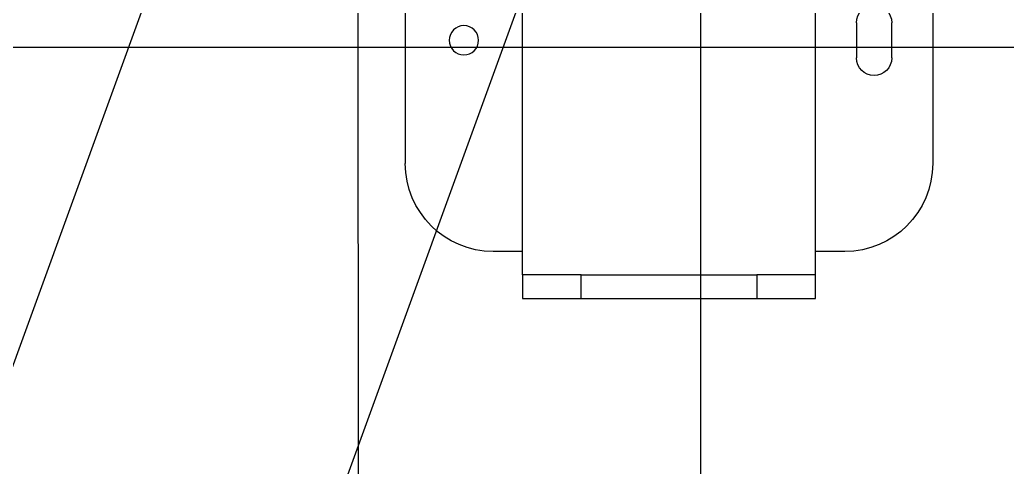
# Model space of a CAD drawing. Header units: inches. Extents: x -233729 to 737493, y -275239 to 196021.
# Drawn here: x 487572 to 487909, y 17483 to 17635.6 of the extents above; entities that cross this region are included whole.
import ezdxf

# ---------------------------------------------------------------- set-up
doc = ezdxf.new("R2010")
doc.units = ezdxf.units.IN
doc.header["$MEASUREMENT"] = 0
for name, color, linetype in [('Default', 7, 'Continuous'), ('DV2_0', 7, 'Continuous'), ('P_AX', 7, 'Continuous'), ('pinza', 6, 'Continuous'), ('Sezioni', 7, 'Continuous'), ('supporti', 7, 'Continuous')]:
    doc.layers.add(name, color=color, linetype=linetype)

# ---------------------------------------------------------------- blocks, each defined once
blk = doc.blocks.new('SE2')
at = {"layer": 'DV2_0', "color": 2, "linetype": 'Continuous'}
for p, q in [((560.4497949701864, 3816.916341077484), (560.4497949701864, 3824.916341077484)), ((560.4497949701864, 3824.916341077484), (580.4497949701864, 3824.916341077484)), ((580.4497949701864, 3824.916341077484), (640.4497949701864, 3824.916341077484)), ((580.4497949701864, 3824.916341077484), (580.4497949701864, 3816.916341077484)), ((640.4497949701864, 3816.916341077484), (640.4497949701864, 3824.916341077484)), ((640.4497949701864, 3824.916341077484), (660.4497949701864, 3824.916341077484)), ((660.4497949701864, 3824.916341077484), (660.4497949701864, 3816.916341077484)), ((560.4497949701864, 3816.916341077484), (560.4497949701864, 1916.916341077484)), ((580.4497949701864, 3816.916341077484), (560.4497949701864, 3816.916341077484)), ((580.4497949701864, 3816.916341077484), (640.4497949701864, 3816.916341077484)), ((660.4497949701864, 3816.916341077484), (640.4497949701864, 3816.916341077484)), ((660.4497949701864, 3816.916341077484), (660.4497949701864, 1916.916341077484)), ((560.4497949701864, 3808.916341077484), (550.4497949701864, 3808.916341077484)), ((670.4497949701864, 3808.916341077484), (660.4497949701864, 3808.916341077484)), ((520.4497949701864, 3606.416341077484), (520.4497949701864, 3778.916341077484)), ((700.4497949701863, 3606.416341077484), (700.4497949701866, 3778.916341077484)), ((674.4497949701864, 3730.916341077484), (674.4497949701864, 3742.916341077484)), ((686.4497949701862, 3742.916341077484), (686.4497949701862, 3730.916341077485))]:
    blk.add_line(p, q, dxfattribs=at)
blk.add_circle((540.4497949701863, 3736.916341077484), 5, dxfattribs=at)
for centre, radius, start, end in [((550.4497949701864, 3778.916341077484), 30.00000000000003, 90, 180), ((670.4497949701864, 3778.916341077484), 30.00000000000003, 0, 90), ((680.4497949701862, 3742.916341077484), 6.000000000000006, 0, 180), ((680.4497949701862, 3730.916341077484), 6.000000000000006, 180, 0)]:
    blk.add_arc(centre, radius, start, end, dxfattribs=at)
blk = doc.blocks.new('A$C2BE94B00')
at = {"layer": 'Default'}
blk.add_blockref('SE2', (-481.449800909002, -1908.916326194725), dxfattribs=at)
blk = doc.blocks.new('A$C4C4516A4')
at = {"layer": 'supporti', "color": 1}
blk.add_blockref('A$C2BE94B00', (0, 0), dxfattribs=at)
blk = doc.blocks.new('A$C48CB4C16')
at = {"color": 1}
blk.add_line((4100.563442086892, 9006.094285901781, 710.6645883361932), (4100.564237736306, 804.9665521970918, 710.6645883361932), dxfattribs=at)
at = {"layer": 'P_AX', "color": 6, "linetype": 'Continuous'}
for p, q in [((4151.954526698101, 2978.595015653993, 710.6645883361932), (3383.769816184417, 5089.16555974784, 710.6645883361932)), ((3272.086922259652, 5045.155260311558, 710.6645883361932), (4039.191424073652, 2937.55256584252, 710.6645883361932)), ((3983.495538456599, 3266.743590971574, 710.6645883361932), (3984.351555814035, 4685.985817924726, 710.6645883361932))]:
    blk.add_line(p, q, dxfattribs=at)
at = {"layer": 'P_AX', "color": 6}
blk.add_circle((4100.5638399116, 4905.530419049437, 710.6645883361932), 4100.563866852364, dxfattribs=at)
blk = doc.blocks.new('A$C359573D4')
at = {"layer": 'Sezioni'}
blk.add_lwpolyline([(3442.000000274464, 1744.999999171163), (2.744636731e-07, 1744.999999171163), (2.744636731e-07, 1716.999999171163), (3442.000000274464, 1716.999999171163)], close=True, dxfattribs=at)

msp = doc.modelspace()

# ---------------------------------------------------------------- block references
at = {"color": 1, "xscale": -1, "rotation": 180}
msp.add_blockref('A$C48CB4C16', (483703.8745653426, 20931.6161502612, -710.6645883361924), dxfattribs=at)
at = {"xscale": -1, "rotation": 180}
msp.add_blockref('A$C359573D4', (487397.5864043032, 19371.08573067311), dxfattribs=at)
at = {"layer": 'pinza', "color": 6, "linetype": 'Continuous', "xscale": -1, "rotation": 180}
for p in [(487664.5859261547, 19456.58574640874), (487664.5864106214, 19456.58574628953)]:
    msp.add_blockref('A$C4C4516A4', p, dxfattribs=at)

doc.saveas('drawing.dxf')
